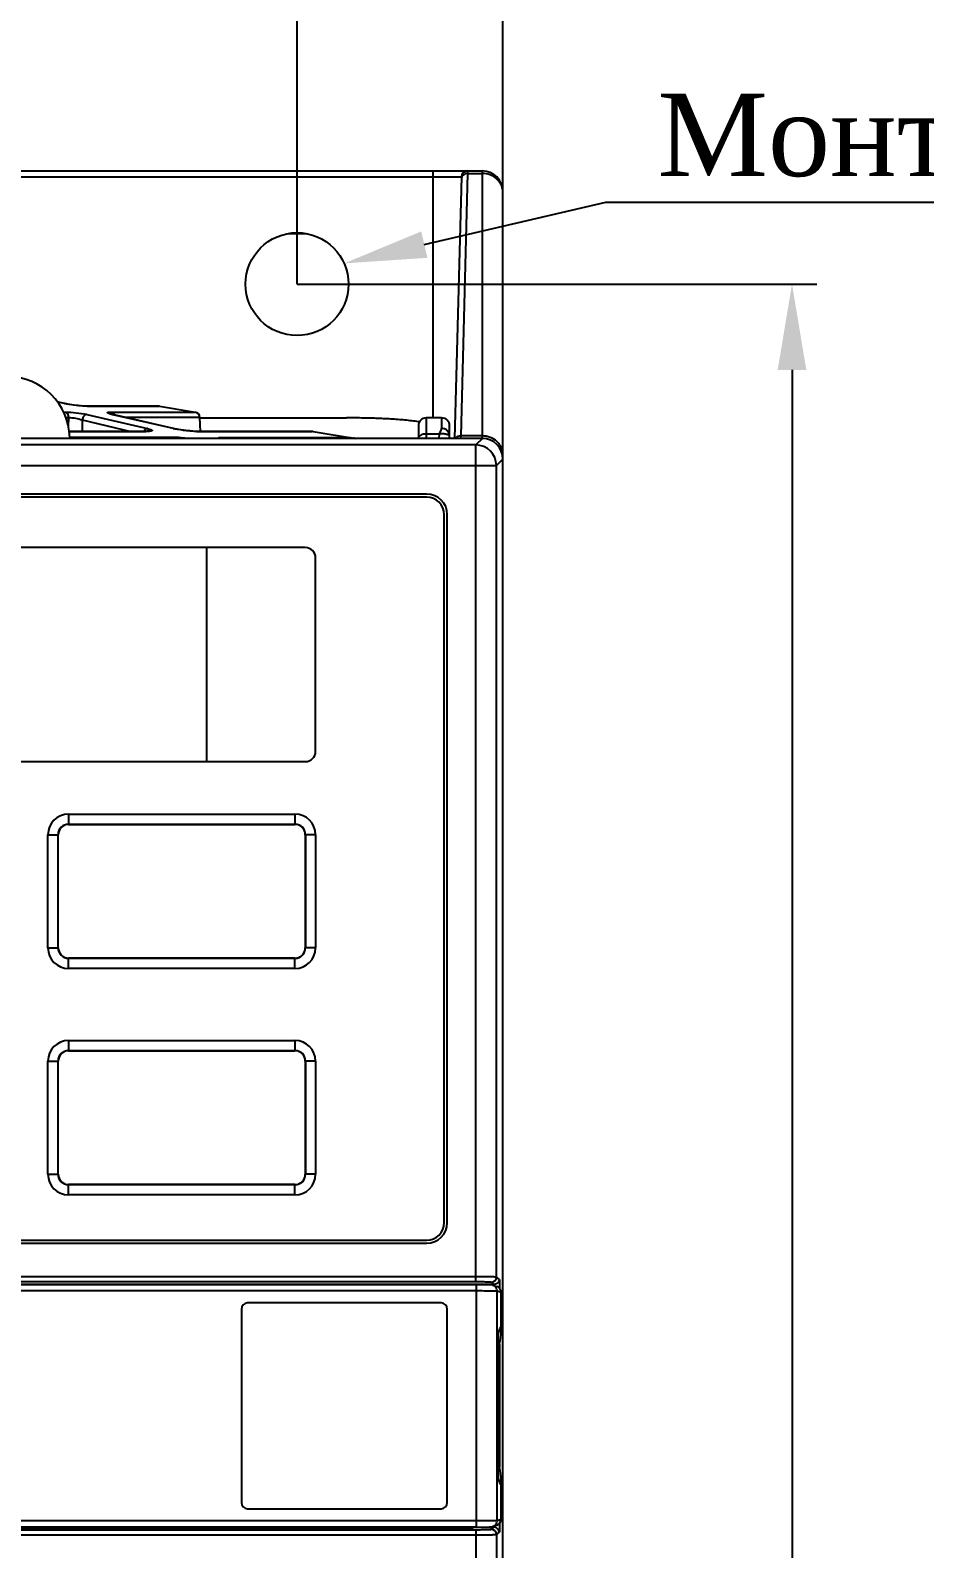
# Model space of a CAD drawing. Header units: millimetres. Extents: x 179 to 1020, y 292 to 886.
# Drawn here: x 383.1 to 426.5, y 703.1 to 776.9 of the extents above; entities that cross this region are included whole.
import ezdxf
from ezdxf import colors
from ezdxf.entities.mleader import LeaderData, LeaderLine
from ezdxf.math import Vec2, Vec3

# ---------------------------------------------------------------- set-up
doc = ezdxf.new("R2010")
doc.units = ezdxf.units.MM
doc.linetypes.add('CENTER', pattern=[0.6, 0.375, -0.075, 0.075, -0.075])
for name, color, linetype in [('00_CURVE', 7, 'Continuous'), ('VF-51-F001SOLIDLINE', 7, 'Continuous'), ('VF-51-P002DIMENSION', 7, 'Continuous'), ('VF-51-P002SOLIDLINE', 7, 'Continuous'), ('VF-51-P003SOLIDLINE', 7, 'Continuous'), ('VF-51-P004SOLIDLINE', 7, 'Continuous')]:
    doc.layers.add(name, color=color, linetype=linetype)
doc.styles.get("Standard").update_dxf_attribs({"font": 'arial.ttf'})
doc.dimstyles.new('DIMSTYLE_1', dxfattribs={"dimtxt": 4.166667, "dimasz": 4.166667, "dimexe": 1.2, "dimexo": 0, "dimtad": 1, "dimdsep": 46, "dimtxsty": 'Standard', "dimblk": 'CLOSED', "dimblk1": 'CLOSED', "dimblk2": 'CLOSED', "dimcen": 0.09, "dimclrt": 5, "dimadec": 0, "dimazin": 0, "dimtp": 0.2, "dimtm": 0.2, "dimtfac": 1, "dimtofl": 0, "dimtmove": 0, "dimatfit": 3, "dimldrblk": 'CLOSED', "dimfxl": 1, "dimtolj": 1, "dimarcsym": 0})

# ---------------------------------------------------------------- blocks, each defined once
blk = doc.blocks.new('*D4')
at = {"layer": 'Defpoints', "color": 0, "linetype": 'Continuous', "transparency": 16777216}
for p in [(341.05, 786.628), (341.05, 769), (406.05, 769)]:
    blk.add_point(p, dxfattribs=at)
at = {"layer": 'VF-51-P002DIMENSION', "color": 0, "linetype": 'Continuous', "lineweight": -2, "transparency": 16777216}
for p, q in [((341.05, 769), (341.05, 787.828)), ((406.05, 769), (406.05, 787.828)), ((401.884, 786.628), (345.217, 786.628))]:
    blk.add_line(p, q, dxfattribs=at)
at = {"layer": 'VF-51-P002DIMENSION', "color": 0, "linetype": 'Continuous', "transparency": 16777216}
for points in [[(345.217, 787.323), (345.217, 785.934), (341.05, 786.628)], [(401.884, 787.323), (401.884, 785.934), (406.05, 786.628)]]:
    blk.add_solid(points, dxfattribs=at)
at = {"layer": 'VF-51-P002DIMENSION', "color": 5, "linetype": 'Continuous', "transparency": 16777216, "insert": (373.516, 791.508), "char_height": 4.1667, "attachment_point": 2}
blk.add_mtext('\\A1;65', dxfattribs=at)
blk = doc.blocks.new('_CLOSED')
at = {"color": 0, "linetype": 'ByBlock'}
for p, q in [((0, 0), (-1, 0.2)), ((-1, 0.2), (-1, -0.2)), ((-1, -0.2), (0, 0)), ((-1, 0), (0, 0))]:
    blk.add_line(p, q, dxfattribs=at)
blk = doc.blocks.new('*D5')
at = {"layer": 'Defpoints', "color": 0, "linetype": 'Continuous', "transparency": 16777216}
for p in [(406.05, 778.335), (396.05, 764.541), (406.05, 764.541)]:
    blk.add_point(p, dxfattribs=at)
at = {"layer": 'VF-51-P002DIMENSION', "color": 0, "linetype": 'Continuous', "lineweight": -2, "transparency": 16777216}
for p, q in [((396.05, 764.541), (396.05, 779.535)), ((406.05, 764.541), (406.05, 779.535)), ((391.884, 778.335), (387.717, 778.335)), ((396.05, 778.335), (400.217, 778.335)), ((400.217, 778.335), (401.884, 778.335)), ((406.05, 778.335), (401.884, 778.335)), ((406.05, 778.335), (419.986, 778.335)), ((410.217, 778.335), (414.384, 778.335))]:
    blk.add_line(p, q, dxfattribs=at)
at = {"layer": 'VF-51-P002DIMENSION', "color": 0, "linetype": 'Continuous', "transparency": 16777216}
for points in [[(391.884, 779.029), (391.884, 777.64), (396.05, 778.335)], [(410.217, 779.029), (410.217, 777.64), (406.05, 778.335)]]:
    blk.add_solid(points, dxfattribs=at)
at = {"layer": 'VF-51-P002DIMENSION', "color": 5, "linetype": 'Continuous', "transparency": 16777216, "insert": (416.58, 781.087), "char_height": 4.1667, "attachment_point": 5}
blk.add_mtext('\\A1;10', dxfattribs=at)
blk = doc.blocks.new('*D11')
at = {"layer": 'Defpoints', "color": 0, "linetype": 'Continuous', "transparency": 16777216}
for p in [(396.05, 778.335), (351.05, 764.541), (396.05, 764.541)]:
    blk.add_point(p, dxfattribs=at)
at = {"layer": 'VF-51-P002DIMENSION', "color": 0, "linetype": 'Continuous', "lineweight": -2, "transparency": 16777216}
for p, q in [((351.05, 764.541), (351.05, 779.535)), ((396.05, 764.541), (396.05, 779.535)), ((355.217, 778.335), (391.884, 778.335))]:
    blk.add_line(p, q, dxfattribs=at)
at = {"layer": 'VF-51-P002DIMENSION', "color": 0, "linetype": 'Continuous', "transparency": 16777216}
for points in [[(355.217, 779.029), (355.217, 777.64), (351.05, 778.335)], [(391.884, 779.029), (391.884, 777.64), (396.05, 778.335)]]:
    blk.add_solid(points, dxfattribs=at)
at = {"layer": 'VF-51-P002DIMENSION', "color": 5, "linetype": 'Continuous', "transparency": 16777216, "insert": (373.477, 783.197), "char_height": 4.1667, "attachment_point": 2}
blk.add_mtext('\\A1;45', dxfattribs=at)
blk = doc.blocks.new('*D12')
at = {"layer": 'Defpoints', "color": 0, "linetype": 'Continuous', "transparency": 16777216}
for p in [(396.05, 764.541), (396.05, 596.541), (420.094, 596.541)]:
    blk.add_point(p, dxfattribs=at)
at = {"layer": 'VF-51-P002DIMENSION', "color": 0, "linetype": 'Continuous', "lineweight": -2, "transparency": 16777216}
for p, q in [((396.05, 764.541), (421.294, 764.541)), ((420.094, 760.375), (420.094, 600.708)), ((396.05, 596.541), (421.294, 596.541))]:
    blk.add_line(p, q, dxfattribs=at)
at = {"layer": 'VF-51-P002DIMENSION', "color": 0, "linetype": 'Continuous', "transparency": 16777216}
for points in [[(419.399, 760.375), (420.788, 760.375), (420.094, 764.541)], [(419.399, 600.708), (420.788, 600.708), (420.094, 596.541)]]:
    blk.add_solid(points, dxfattribs=at)
at = {"layer": 'VF-51-P002DIMENSION', "color": 5, "linetype": 'Continuous', "transparency": 16777216, "insert": (425.136, 680.549), "char_height": 4.1667, "attachment_point": 2, "rotation": 270}
blk.add_mtext('\\A1;168', dxfattribs=at)

msp = doc.modelspace()

# ---------------------------------------------------------------- linework, layer by layer
at = {"layer": '00_CURVE', "linetype": 'CENTER'}
for p, q in [((384.45, 732.291), (384.45, 737.791)), ((384.95, 738.291), (395.95, 738.291)), ((396.45, 737.791), (396.45, 732.291)), ((395.95, 731.791), (384.95, 731.791)), ((384.45, 721.291), (384.45, 726.791)), ((384.95, 727.291), (395.95, 727.291)), ((396.45, 726.791), (396.45, 721.291)), ((395.95, 720.791), (384.95, 720.791))]:
    msp.add_line(p, q, dxfattribs=at)
for centre, start, end in [((384.95, 737.791), 90, 180), ((395.95, 737.791), 0, 90), ((384.95, 732.291), 180, 270), ((395.95, 732.291), 270, 0), ((384.95, 726.791), 90, 180), ((395.95, 726.791), 0, 90), ((384.95, 721.291), 180, 270), ((395.95, 721.291), 270, 0)]:
    msp.add_arc(centre, 0.5, start, end, dxfattribs=at)
at = {"layer": 'VF-51-F001SOLIDLINE', "linetype": 'Continuous'}
for p, q in [((402.35, 754.191), (344.75, 754.191)), ((403.2, 718.941), (403.2, 753.341)), ((391.65, 751.741), (355.45, 751.741)), ((391.65, 751.741), (391.65, 741.341)), ((396.45, 751.741), (391.65, 751.741)), ((396.95, 741.841), (396.95, 751.241)), ((355.45, 741.341), (391.65, 741.341)), ((391.65, 741.341), (396.45, 741.341)), ((384.95, 738.791), (384.95, 738.301)), ((384.95, 738.791), (395.95, 738.791)), ((395.95, 738.791), (395.95, 738.301)), ((383.95, 732.291), (383.95, 737.791)), ((383.95, 737.791), (384.44, 737.791)), ((384.44, 732.291), (384.44, 737.791)), ((384.45, 732.291), (384.45, 737.791)), ((384.95, 738.301), (395.95, 738.301)), ((384.95, 738.291), (395.95, 738.291)), ((396.45, 737.791), (396.45, 732.291)), ((396.46, 737.791), (396.46, 732.291)), ((396.95, 737.791), (396.46, 737.791)), ((396.95, 737.791), (396.95, 732.291)), ((383.95, 732.291), (384.44, 732.291)), ((396.95, 732.291), (396.46, 732.291)), ((395.95, 731.791), (384.95, 731.791)), ((384.95, 731.291), (384.95, 731.781)), ((395.95, 731.781), (384.95, 731.781)), ((395.95, 731.291), (384.95, 731.291)), ((395.95, 731.291), (395.95, 731.781)), ((384.95, 727.791), (384.95, 727.301)), ((384.95, 727.791), (395.95, 727.791)), ((395.95, 727.791), (395.95, 727.301)), ((383.95, 721.291), (383.95, 726.791)), ((383.95, 726.791), (384.44, 726.791)), ((384.44, 721.291), (384.44, 726.791)), ((384.45, 721.291), (384.45, 726.791)), ((384.95, 727.301), (395.95, 727.301)), ((384.95, 727.291), (395.95, 727.291)), ((396.45, 726.791), (396.45, 721.291)), ((396.46, 726.791), (396.46, 721.291)), ((396.95, 726.791), (396.46, 726.791)), ((396.95, 726.791), (396.95, 721.291)), ((383.95, 721.291), (384.44, 721.291)), ((395.95, 720.791), (384.95, 720.791)), ((384.95, 720.291), (384.95, 720.781)), ((395.95, 720.781), (384.95, 720.781)), ((395.95, 720.291), (395.95, 720.781)), ((396.95, 721.291), (396.46, 721.291)), ((395.95, 720.291), (384.95, 720.291)), ((344.75, 718.091), (402.35, 718.091))]:
    msp.add_line(p, q, dxfattribs=at)
for centre, radius, start, end in [((402.35, 753.341), 0.85, 0, 90), ((396.45, 751.241), 0.5, 0, 90), ((396.45, 741.841), 0.5, 270, 0), ((384.95, 737.791), 1, 90, 180), ((395.95, 737.791), 1, 0, 90), ((384.95, 737.791), 0.51, 90, 180), ((384.95, 737.791), 0.5, 90, 180), ((395.95, 737.791), 0.51, 0, 90), ((395.95, 737.791), 0.5, 0, 90), ((384.95, 732.291), 1, 180, 270), ((384.95, 732.291), 0.51, 180, 270), ((384.95, 732.291), 0.5, 180, 270), ((395.95, 732.291), 1, 270, 0), ((395.95, 732.291), 0.51, 270, 0), ((395.95, 732.291), 0.5, 270, 0), ((384.95, 726.791), 1, 90, 180), ((395.95, 726.791), 1, 0, 90), ((384.95, 726.791), 0.51, 90, 180), ((384.95, 726.791), 0.5, 90, 180), ((395.95, 726.791), 0.51, 0, 90), ((395.95, 726.791), 0.5, 0, 90), ((384.95, 721.291), 1, 180, 270), ((384.95, 721.291), 0.51, 180, 270), ((384.95, 721.291), 0.5, 180, 270), ((395.95, 721.291), 1, 270, 0), ((395.95, 721.291), 0.51, 270, 0), ((395.95, 721.291), 0.5, 270, 0), ((402.35, 718.941), 0.85, 270, 0)]:
    msp.add_arc(centre, radius, start, end, dxfattribs=at)
at = {"layer": 'VF-51-P002SOLIDLINE', "linetype": 'Continuous'}
for p, q in [((342.05, 770.041), (405.05, 770.041)), ((343.065, 769.749), (404.035, 769.749)), ((402.65, 770.041), (402.65, 758.041)), ((404.035, 769.749), (403.703, 757.041)), ((404.333, 769.918), (403.999, 757.165)), ((404.335, 770.041), (404.333, 769.918)), ((404.333, 769.918), (405.05, 769.918)), ((405.05, 770.041), (405.05, 757.041)), ((406.05, 594.041), (406.05, 769.041)), ((395.626, 767.003), (396.475, 767.003)), ((405.051, 757.041), (342.05, 757.041)), ((403.999, 757.165), (403.995, 757.041)), ((405.05, 757.165), (403.999, 757.165)), ((405.051, 757.041), (404.735, 756.726)), ((404.735, 756.726), (342.365, 756.726)), ((404.735, 716.061), (404.735, 756.726)), ((341.366, 755.726), (405.735, 755.726)), ((406.05, 756.042), (405.735, 755.726)), ((405.735, 716.291), (405.735, 755.726)), ((402.35, 754.341), (344.75, 754.341)), ((403.35, 718.941), (403.35, 753.341)), ((344.75, 717.941), (402.35, 717.941)), ((404.735, 716.31), (352.45, 716.31)), ((404.735, 716.061), (352.45, 716.061)), ((381.53, 715.941), (405.619, 715.941)), ((405.619, 715.941), (405.485, 716.042)), ((405.627, 715.941), (405.627, 715.886)), ((405.877, 716.185), (405.735, 716.291)), ((405.877, 716.185), (405.877, 715.769)), ((405.877, 713.028), (405.877, 707.054)), ((404.55, 704.056), (352.45, 704.056)), ((352.45, 704.022), (404.735, 704.022)), ((352.45, 703.772), (404.735, 703.772)), ((404.55, 704.141), (404.55, 704.056)), ((404.55, 704.141), (405.619, 704.141)), ((404.735, 704.022), (404.735, 623.752)), ((405.485, 704.041), (405.619, 704.141)), ((405.627, 704.196), (405.627, 704.141)), ((405.735, 703.791), (405.877, 703.898)), ((405.735, 703.791), (405.735, 624.616)), ((405.877, 704.314), (405.877, 703.898))]:
    msp.add_line(p, q, dxfattribs=at)
msp.add_circle((396.05, 764.541), 2.5, dxfattribs=at)
for centre, radius, start, end in [((404.335, 769.741), 0.3, 90, 178.5), ((405.05, 769.041), 1, 0, 90), ((404.734, 755.725), 1.001, 0.08379, 89.91621), ((402.35, 753.341), 1, 0, 90), ((402.35, 718.941), 1, 270, 0), ((405.485, 716.292), 0.25, 270.07055, 359.94579), ((405.485, 703.791), 0.25, 0.05421, 89.92945)]:
    msp.add_arc(centre, radius, start, end, dxfattribs=at)
for centre, major_axis, ratio, start_param, end_param in [((405.05, 756.041), (0.708, 0.708), 0.998783, -0.784789, 0.784789), ((405.619, 716.191), (0.2, -0.15), 0.999049, -0.926924, -0.892931), ((405.619, 703.891), (0.2, 0.15), 0.999049, 0.892931, 0.926924)]:
    msp.add_ellipse(centre, major_axis=major_axis, ratio=ratio, start_param=start_param, end_param=end_param, dxfattribs=at)
for points, knots in [([(404.333, 769.918), (404.294, 769.918), (404.218, 769.905), (404.119, 769.846), (404.051, 769.758), (404.034, 769.685), (404.033, 769.65)], [0, 0, 0, 0, 0.259849, 0.513919, 0.759876, 1, 1, 1, 1]), ([(406.05, 769), (406.05, 769.06), (406.037, 769.181), (405.98, 769.354), (405.886, 769.514), (405.718, 769.702), (405.439, 769.871), (405.18, 769.918), (405.05, 769.918)], [0, 0, 0, 0, 0.119944, 0.240722, 0.363031, 0.487312, 0.740837, 1, 1, 1, 1]), ([(403.999, 757.165), (403.95, 757.165), (403.853, 757.144), (403.775, 757.08), (403.748, 757.042)], [0, 0, 0, 0, 0.508466, 1, 1, 1, 1]), ([(406.05, 756.247), (406.05, 756.307), (406.037, 756.428), (405.98, 756.602), (405.886, 756.762), (405.718, 756.949), (405.439, 757.119), (405.18, 757.165), (405.05, 757.165)], [0, 0, 0, 0, 0.119944, 0.240722, 0.363031, 0.487312, 0.740837, 1, 1, 1, 1]), ([(405.735, 716.291), (405.734, 716.292), (405.731, 716.293), (405.723, 716.294), (405.707, 716.296), (405.681, 716.297), (405.646, 716.299), (405.603, 716.301), (405.552, 716.302), (405.494, 716.304), (405.402, 716.306), (405.273, 716.307), (405.105, 716.309), (404.924, 716.31), (404.799, 716.31), (404.735, 716.31)], [0, 0, 0, 0, 0.002978, 0.008183, 0.025356, 0.051462, 0.08628, 0.129498, 0.180723, 0.239484, 0.305244, 0.455284, 0.625335, 0.809156, 1, 1, 1, 1]), ([(405.485, 716.042), (405.483, 716.043), (405.477, 716.044), (405.464, 716.046), (405.444, 716.047), (405.419, 716.049), (405.386, 716.051), (405.348, 716.052), (405.304, 716.054), (405.235, 716.056), (405.139, 716.058), (405.013, 716.059), (404.877, 716.06), (404.783, 716.061), (404.735, 716.061)], [0, 0, 0, 0, 0.008326, 0.025568, 0.051709, 0.086544, 0.129765, 0.180984, 0.239733, 0.305474, 0.455466, 0.62546, 0.809219, 1, 1, 1, 1]), ([(405.877, 716.185), (405.876, 716.157), (405.864, 716.101), (405.816, 716.023), (405.735, 715.961), (405.665, 715.943), (405.627, 715.941)], [0, 0, 0, 0, 0.215371, 0.446223, 0.706274, 1, 1, 1, 1]), ([(404.55, 704.056), (404.502, 704.057), (404.404, 704.073), (404.314, 704.117), (404.272, 704.146)], [0, 0, 0, 0, 0.487181, 1, 1, 1, 1]), ([(404.735, 704.022), (404.783, 704.022), (404.877, 704.022), (405.013, 704.023), (405.139, 704.025), (405.235, 704.027), (405.304, 704.029), (405.348, 704.03), (405.386, 704.032), (405.419, 704.033), (405.444, 704.035), (405.464, 704.037), (405.477, 704.039), (405.483, 704.04), (405.485, 704.041)], [0, 0, 0, 0, 0.190773, 0.37453, 0.544525, 0.694518, 0.76026, 0.81901, 0.870229, 0.913452, 0.948288, 0.97443, 0.991673, 1, 1, 1, 1]), ([(404.735, 703.772), (404.799, 703.772), (404.924, 703.772), (405.105, 703.773), (405.273, 703.775), (405.402, 703.777), (405.494, 703.779), (405.552, 703.78), (405.603, 703.782), (405.646, 703.783), (405.681, 703.785), (405.707, 703.787), (405.723, 703.788), (405.731, 703.79), (405.734, 703.79), (405.735, 703.791)], [0, 0, 0, 0, 0.190836, 0.374655, 0.544707, 0.694748, 0.760509, 0.819271, 0.870496, 0.913715, 0.948535, 0.974642, 0.991817, 0.997022, 1, 1, 1, 1]), ([(405.877, 703.898), (405.876, 703.925), (405.864, 703.982), (405.816, 704.059), (405.735, 704.122), (405.665, 704.14), (405.627, 704.141)], [0, 0, 0, 0, 0.215371, 0.446223, 0.706274, 1, 1, 1, 1])]:
    msp.add_open_spline(points, degree=3, knots=knots, dxfattribs=at)
at = {"layer": 'VF-51-P003SOLIDLINE', "linetype": 'Continuous'}
for p, q in [((384.761, 758.741), (384.405, 758.823)), ((384.732, 758.745), (384.407, 758.82)), ((384.732, 758.745), (384.761, 758.741)), ((384.9, 758.714), (384.761, 758.741)), ((384.787, 758.736), (384.761, 758.741)), ((385.857, 758.611), (385.693, 758.617)), ((385.857, 758.611), (389.33, 758.611)), ((385.893, 758.607), (385.857, 758.611)), ((389.375, 758.607), (385.893, 758.607)), ((389.375, 758.607), (389.33, 758.611)), ((389.375, 758.607), (391.095, 758.326)), ((384.711, 758.326), (384.79, 758.326)), ((384.809, 758.059), (384.94, 758.059)), ((384.94, 758.059), (384.939, 757.609)), ((385.613, 757.94), (385.612, 757.389)), ((385.613, 757.94), (387.976, 757.389)), ((385.841, 758.206), (388.788, 757.52)), ((386.973, 758.238), (386.963, 758.242)), ((387.011, 758.226), (386.973, 758.238)), ((387.022, 758.326), (391.095, 758.326)), ((387.073, 758.206), (387.103, 758.203)), ((387.102, 758.199), (387.073, 758.206)), ((390.054, 757.52), (387.102, 758.199)), ((390.106, 757.511), (387.103, 758.203)), ((391.329, 758.059), (387.726, 758.059)), ((391.352, 757.389), (391.329, 758.059)), ((391.329, 758.041), (398.45, 758.041)), ((401.95, 757.671), (401.95, 757.058)), ((402.32, 758.041), (402.32, 757.041)), ((403.071, 758.041), (402.32, 758.041)), ((403.071, 758.041), (403.063, 757.535)), ((403.45, 757.041), (403.461, 757.644)), ((384.968, 757.389), (388.708, 757.389)), ((388.738, 757.386), (384.968, 757.386)), ((385.006, 757.094), (385.007, 757.041)), ((390.093, 757.09), (385.006, 757.09)), ((388.769, 757.39), (388.708, 757.389)), ((388.738, 757.386), (388.708, 757.389)), ((390.054, 757.52), (390.083, 757.516)), ((391.162, 757.389), (390.993, 757.395)), ((391.162, 757.389), (396.787, 757.389)), ((391.197, 757.386), (391.162, 757.389)), ((396.832, 757.386), (391.197, 757.386)), ((392.411, 757.09), (398.567, 757.09)), ((396.832, 757.386), (396.787, 757.389)), ((396.832, 757.386), (398.894, 757.048)), ((402.32, 757.263), (402.949, 757.263)), ((402.949, 757.263), (402.942, 757.041))]:
    msp.add_line(p, q, dxfattribs=at)
for points in [[(385.693, 758.617), (385.471, 758.634), (385.222, 758.662), (384.982, 758.698), (384.787, 758.736)], [(385.211, 758.664), (385.2, 758.665), (385.088, 758.682)], [(385.461, 758.635), (385.45, 758.636), (385.335, 758.649)], [(385.683, 758.617), (385.675, 758.618), (385.575, 758.626)], [(387.103, 758.203), (387.071, 758.21), (387.011, 758.226)], [(388.871, 757.398), (388.868, 757.398), (388.834, 757.394), (388.769, 757.39)], [(390.993, 757.395), (390.773, 757.412), (390.528, 757.44), (390.295, 757.475), (390.106, 757.511)]]:
    msp.add_lwpolyline(points, dxfattribs=at)
for centre, radius, start, end in [((382.006, 757.041), 3, 1, 90), ((385.38, 761.562), 2.89, 257.04714, 257.56857), ((385.893, 760.813), 2.205, 269.16894, 269.98394), ((391.049, 758.049), 0.28, 2, 80.69555), ((402.32, 757.671), 0.37, 90, 180), ((403.071, 757.651), 0.39, 359, 90), ((388.792, 758.527), 1.14, 274.08367, 274.55045), ((390.689, 760.278), 2.831, 257.03987, 257.57218), ((391.197, 759.694), 2.308, 269.24401, 269.98646), ((394.619, 730.044), 27.335, 81.0751, 81.27974)]:
    msp.add_arc(centre, radius, start, end, dxfattribs=at)
for points, knots in [([(384.91, 758.709), (384.897, 758.711), (384.846, 758.721), (384.795, 758.731), (384.758, 758.739)], [0, 0, 0, 0, 0.264976, 1, 1, 1, 1]), ([(385.727, 758.612), (385.593, 758.62), (385.319, 758.645), (385.048, 758.684), (384.91, 758.709)], [0, 0, 0, 0, 0.49168, 1, 1, 1, 1]), ([(385.861, 758.608), (385.851, 758.608), (385.806, 758.609), (385.762, 758.611), (385.727, 758.612)], [0, 0, 0, 0, 0.23081, 1, 1, 1, 1]), ([(384.79, 758.326), (384.97, 758.326), (385.322, 758.297), (385.673, 758.245), (385.841, 758.206)], [0, 0, 0, 0, 0.509129, 1, 1, 1, 1]), ([(384.79, 758.326), (384.835, 758.314), (384.894, 758.252), (384.931, 758.152), (384.939, 758.091), (384.94, 758.059)], [0, 0, 0, 0, 0.434045, 0.70666, 1, 1, 1, 1]), ([(384.94, 758.059), (385.056, 758.062), (385.285, 758.034), (385.508, 757.98), (385.613, 757.94)], [0, 0, 0, 0, 0.509045, 1, 1, 1, 1]), ([(385.841, 758.206), (385.786, 758.206), (385.7, 758.149), (385.637, 758.042), (385.618, 757.975), (385.613, 757.94)], [0, 0, 0, 0, 0.444478, 0.715793, 1, 1, 1, 1]), ([(386.944, 758.24), (386.919, 758.248), (386.886, 758.259), (386.854, 758.278), (386.84, 758.289), (386.843, 758.304), (386.86, 758.311), (386.884, 758.318), (386.904, 758.32), (386.915, 758.321)], [0, 0, 0, 0, 0.383706, 0.502226, 0.575096, 0.625, 0.701627, 0.825484, 1, 1, 1, 1]), ([(386.915, 758.321), (386.918, 758.322), (386.931, 758.323), (386.944, 758.324), (386.955, 758.324)], [0, 0, 0, 0, 0.231667, 1, 1, 1, 1]), ([(387.073, 758.206), (387.061, 758.209), (387.018, 758.219), (386.974, 758.231), (386.944, 758.24)], [0, 0, 0, 0, 0.280153, 1, 1, 1, 1]), ([(386.955, 758.324), (386.96, 758.324), (386.982, 758.325), (387.004, 758.326), (387.022, 758.326)], [0, 0, 0, 0, 0.230828, 1, 1, 1, 1]), ([(387.022, 758.326), (387.055, 758.319), (387.122, 758.281), (387.162, 758.217), (387.176, 758.182)], [0, 0, 0, 0, 0.470721, 1, 1, 1, 1]), ([(402, 757.845), (401.983, 757.848), (401.753, 757.884), (401.296, 757.937), (400.609, 757.989), (399.904, 758.021), (399.183, 758.038), (398.695, 758.041), (398.45, 758.041)], [0, 0, 0, 0, 0.015434, 0.212347, 0.409261, 0.606174, 0.803087, 1, 1, 1, 1]), ([(388.788, 757.52), (388.78, 757.52), (388.744, 757.516), (388.71, 757.5), (388.687, 757.484)], [0, 0, 0, 0, 0.235707, 1, 1, 1, 1]), ([(388.873, 757.39), (388.863, 757.389), (388.818, 757.386), (388.773, 757.386), (388.738, 757.386)], [0, 0, 0, 0, 0.222983, 1, 1, 1, 1]), ([(388.788, 757.52), (388.801, 757.517), (388.845, 757.506), (388.889, 757.494), (388.92, 757.484)], [0, 0, 0, 0, 0.283124, 1, 1, 1, 1]), ([(388.92, 757.484), (388.935, 757.479), (388.96, 757.47), (388.989, 757.455), (389.009, 757.442), (389.014, 757.423), (388.996, 757.41), (388.954, 757.397), (388.913, 757.393), (388.883, 757.39)], [0, 0, 0, 0, 0.183681, 0.317844, 0.404032, 0.456617, 0.522446, 0.632198, 1, 1, 1, 1]), ([(390.266, 757.478), (390.249, 757.481), (390.187, 757.492), (390.125, 757.504), (390.079, 757.514)], [0, 0, 0, 0, 0.266981, 1, 1, 1, 1]), ([(390.687, 757.048), (390.633, 757.054), (390.436, 757.076), (390.238, 757.09), (390.093, 757.09)], [0, 0, 0, 0, 0.269391, 1, 1, 1, 1]), ([(390.17, 757.041), (390.164, 757.047), (390.142, 757.069), (390.114, 757.084), (390.093, 757.09)], [0, 0, 0, 0, 0.268981, 1, 1, 1, 1]), ([(390.992, 757.393), (390.934, 757.396), (390.691, 757.415), (390.449, 757.446), (390.266, 757.478)], [0, 0, 0, 0, 0.239082, 1, 1, 1, 1]), ([(391.167, 757.386), (391.153, 757.386), (391.095, 757.387), (391.037, 757.39), (390.992, 757.393)], [0, 0, 0, 0, 0.228421, 1, 1, 1, 1]), ([(392.223, 757.048), (392.221, 757.05), (392.217, 757.057), (392.223, 757.068), (392.236, 757.074), (392.257, 757.08), (392.285, 757.084), (392.337, 757.089), (392.38, 757.09), (392.411, 757.09)], [0, 0, 0, 0, 0.048809, 0.092091, 0.158324, 0.257617, 0.392074, 0.561587, 1, 1, 1, 1]), ([(392.411, 757.09), (392.419, 757.088), (392.452, 757.078), (392.481, 757.059), (392.5, 757.041)], [0, 0, 0, 0, 0.240377, 1, 1, 1, 1]), ([(398.567, 757.09), (398.574, 757.09), (398.594, 757.087), (398.659, 757.079), (398.718, 757.07), (398.763, 757.063)], [0, 0, 0, 0, 0.10098, 0.305533, 1, 1, 1, 1]), ([(402.32, 757.263), (402.273, 757.263), (402.182, 757.254), (402.063, 757.212), (401.976, 757.148), (401.95, 757.085), (401.95, 757.058)], [0, 0, 0, 0, 0.310737, 0.590052, 0.81764, 1, 1, 1, 1]), ([(403.063, 757.535), (403.063, 757.517), (403.048, 757.476), (403.016, 757.416), (402.985, 757.36), (402.963, 757.307), (402.954, 757.278), (402.948, 757.263)], [0, 0, 0, 0, 0.189701, 0.422152, 0.692402, 0.840979, 1, 1, 1, 1]), ([(403.453, 757.179), (403.453, 757.184), (403.439, 757.198), (403.411, 757.211), (403.364, 757.227), (403.275, 757.249), (403.167, 757.264), (403.047, 757.268), (402.982, 757.267), (402.949, 757.263)], [0, 0, 0, 0, 0.032367, 0.094197, 0.187711, 0.310617, 0.626906, 0.809378, 1, 1, 1, 1]), ([(403.453, 757.179), (403.454, 757.225), (403.434, 757.32), (403.346, 757.439), (403.215, 757.517), (403.114, 757.535), (403.063, 757.535)], [0, 0, 0, 0, 0.23724, 0.482206, 0.73762, 1, 1, 1, 1])]:
    msp.add_open_spline(points, degree=3, knots=knots, dxfattribs=at)
for points in [[(388.646, 757.446), (388.63, 757.428), (388.616, 757.408), (388.604, 757.387)], [(388.687, 757.484), (388.672, 757.473), (388.658, 757.46), (388.646, 757.446)], [(398.567, 757.09), (398.609, 757.083), (398.65, 757.066), (398.684, 757.041)]]:
    msp.add_open_spline(points, degree=3, dxfattribs=at)
at = {"layer": 'VF-51-P004SOLIDLINE', "linetype": 'Continuous'}
for p, q in [((361.456, 715.636), (404.766, 715.636)), ((361.456, 715.636), (404.766, 715.636)), ((404.858, 715.936), (361.756, 715.936)), ((404.858, 715.936), (361.756, 715.936)), ((404.766, 704.146), (404.766, 715.936)), ((404.766, 704.146), (404.766, 715.936)), ((404.996, 715.935), (404.858, 715.936)), ((404.996, 715.935), (404.858, 715.936)), ((405.118, 715.934), (404.996, 715.935)), ((405.118, 715.934), (404.996, 715.935)), ((405.223, 715.933), (405.118, 715.934)), ((405.223, 715.933), (405.118, 715.934)), ((405.559, 715.909), (405.758, 715.843)), ((405.559, 715.909), (405.758, 715.843)), ((405.765, 704.458), (405.765, 715.624)), ((405.765, 704.458), (405.765, 715.624)), ((405.765, 715.624), (405.964, 715.558)), ((405.765, 715.624), (405.964, 715.558)), ((403.05, 715.041), (393.65, 715.041)), ((403.05, 715.041), (393.65, 715.041)), ((405.964, 713.918), (405.964, 715.558)), ((405.964, 713.918), (405.964, 715.558)), ((393.35, 714.741), (393.35, 705.341)), ((393.35, 714.741), (393.35, 705.341)), ((403.35, 705.341), (403.35, 714.741)), ((403.35, 705.341), (403.35, 714.741)), ((405.82, 706.465), (405.82, 713.617)), ((405.82, 706.465), (405.82, 713.617)), ((405.964, 704.524), (405.964, 706.164)), ((405.964, 704.524), (405.964, 706.164)), ((393.65, 705.041), (403.05, 705.041)), ((393.65, 705.041), (403.05, 705.041)), ((405.964, 704.524), (405.765, 704.458)), ((405.964, 704.524), (405.765, 704.458)), ((404.766, 704.446), (361.456, 704.446)), ((404.766, 704.446), (361.456, 704.446)), ((404.766, 704.146), (361.756, 704.146)), ((404.766, 704.146), (361.756, 704.146)), ((404.766, 704.146), (404.924, 704.147)), ((404.766, 704.146), (404.924, 704.147)), ((405.758, 704.24), (405.56, 704.173)), ((405.758, 704.24), (405.56, 704.173))]:
    msp.add_line(p, q, dxfattribs=at)
for points in [[(405.559, 715.909), (405.518, 715.92), (405.493, 715.923), (405.474, 715.925), (405.456, 715.927), (405.435, 715.928), (405.41, 715.929), (405.38, 715.93), (405.347, 715.931), (405.31, 715.931), (405.223, 715.933)], [(405.559, 715.909), (405.518, 715.92), (405.493, 715.923), (405.474, 715.925), (405.456, 715.927), (405.435, 715.928), (405.41, 715.929), (405.38, 715.93), (405.347, 715.931), (405.31, 715.931), (405.223, 715.933)], [(404.924, 704.147), (405.02, 704.147), (405.108, 704.148), (405.187, 704.149), (405.256, 704.15), (405.316, 704.151), (405.366, 704.152), (405.407, 704.154), (405.44, 704.155), (405.466, 704.156), (405.491, 704.159), (405.522, 704.163), (405.56, 704.174)], [(404.924, 704.147), (405.02, 704.147), (405.108, 704.148), (405.187, 704.149), (405.256, 704.15), (405.316, 704.151), (405.366, 704.152), (405.407, 704.154), (405.44, 704.155), (405.466, 704.156), (405.491, 704.159), (405.522, 704.163), (405.56, 704.174)]]:
    msp.add_lwpolyline(points, dxfattribs=at)
for centre, radius, start, end in [((405.465, 715.625), 0.3, 359.93544, 44.95205), ((405.465, 715.625), 0.3, 359.93544, 44.95205), ((393.65, 714.741), 0.3, 90, 180), ((393.65, 714.741), 0.3, 90, 180), ((403.05, 714.741), 0.3, 0, 90), ((403.05, 714.741), 0.3, 0, 90), ((413.669, 710.041), 8.626, 153.28852, 155.50387), ((413.669, 710.041), 8.626, 153.28852, 155.50387), ((400.892, 713.92), 5.072, 347.02423, 359.97614), ((400.892, 713.92), 5.072, 347.02423, 359.97614), ((400.892, 706.162), 5.072, 0.02384, 12.97579), ((400.892, 706.162), 5.072, 0.02384, 12.97579), ((413.67, 710.042), 8.626, 204.49604, 206.71132), ((413.67, 710.042), 8.626, 204.49604, 206.71132), ((393.65, 705.341), 0.3, 180, 270), ((393.65, 705.341), 0.3, 180, 270), ((403.05, 705.341), 0.3, 270, 0), ((403.05, 705.341), 0.3, 270, 0), ((405.465, 704.458), 0.3, 315.04724, 0.06456), ((405.465, 704.458), 0.3, 315.04724, 0.06456)]:
    msp.add_arc(centre, radius, start, end, dxfattribs=at)
for centre, major_axis, start_param, end_param in [((405.663, 715.558), (0.285, -0.095), 0.32105, 1.570796), ((405.663, 715.558), (0.285, -0.095), 0.32105, 1.570796), ((405.663, 704.524), (0.285, 0.095), -1.570796, -0.32105), ((405.663, 704.524), (0.285, 0.095), -1.570796, -0.32105)]:
    msp.add_ellipse(centre, major_axis=major_axis, ratio=0.998478, start_param=start_param, end_param=end_param, dxfattribs=at)
for points, knots in [([(404.766, 715.636), (404.89, 715.636), (405.069, 715.636), (405.299, 715.634), (405.446, 715.633), (405.569, 715.631), (405.654, 715.629), (405.707, 715.628), (405.734, 715.627), (405.752, 715.626), (405.762, 715.625), (405.765, 715.624)], [0, 0, 0, 0, 0.370976, 0.539685, 0.689072, 0.813723, 0.909178, 0.944858, 0.97202, 0.990451, 1, 1, 1, 1]), ([(404.766, 715.636), (404.89, 715.636), (405.069, 715.636), (405.299, 715.634), (405.446, 715.633), (405.569, 715.631), (405.654, 715.629), (405.707, 715.628), (405.734, 715.627), (405.752, 715.626), (405.762, 715.625), (405.765, 715.624)], [0, 0, 0, 0, 0.370976, 0.539685, 0.689072, 0.813723, 0.909178, 0.944858, 0.97202, 0.990451, 1, 1, 1, 1]), ([(405.765, 704.458), (405.762, 704.457), (405.752, 704.457), (405.734, 704.456), (405.707, 704.455), (405.654, 704.453), (405.569, 704.451), (405.446, 704.45), (405.299, 704.448), (405.069, 704.447), (404.89, 704.446), (404.766, 704.446)], [0, 0, 0, 0, 0.00954, 0.027956, 0.05511, 0.09076, 0.186205, 0.310874, 0.460275, 0.629, 1, 1, 1, 1]), ([(405.765, 704.458), (405.762, 704.457), (405.752, 704.457), (405.734, 704.456), (405.707, 704.455), (405.654, 704.453), (405.569, 704.451), (405.446, 704.45), (405.299, 704.448), (405.069, 704.447), (404.89, 704.446), (404.766, 704.446)], [0, 0, 0, 0, 0.00954, 0.027956, 0.05511, 0.09076, 0.186205, 0.310874, 0.460275, 0.629, 1, 1, 1, 1])]:
    msp.add_open_spline(points, degree=3, knots=knots, dxfattribs=at)
for points in [[(405.56, 715.909), (405.603, 715.894), (405.645, 715.869), (405.677, 715.837)], [(405.56, 715.909), (405.603, 715.894), (405.645, 715.869), (405.677, 715.837)], [(405.56, 704.174), (405.604, 704.188), (405.645, 704.213), (405.677, 704.246)], [(405.56, 704.174), (405.604, 704.188), (405.645, 704.213), (405.677, 704.246)]]:
    msp.add_open_spline(points, degree=3, dxfattribs=at)

# ---------------------------------------------------------------- dimensions: what is measured, and where the dimension line sits
at = {"layer": 'VF-51-P002DIMENSION', "linetype": 'Continuous'}
for base, p1, p2, angle, override, picture, middle in [((341.05, 786.628), (406.05, 769), (341.05, 769), 180, {"dimsah": 1}, '*D4', (373.516, 786.628)), ((420.094, 596.541), (396.05, 764.541), (396.05, 596.541), 270, {"dimsah": 1, "dimtmove": 2}, '*D12', (423.009, 680.549))]:
    dim = msp.add_linear_dim(base=base, p1=p1, p2=p2, angle=angle, dimstyle='DIMSTYLE_1', override=override, dxfattribs=at)
    dim.commit()
    dim.dimension.update_dxf_attribs({"geometry": picture, "text_midpoint": middle, "dimtype": 160})
for base, p1, p2, picture, middle in [((406.05, 778.335), (396.05, 764.541), (406.05, 764.541), '*D5', (416.58, 778.335)), ((396.05, 778.335), (351.05, 764.541), (396.05, 764.541), '*D11', (373.477, 778.335))]:
    dim = msp.add_linear_dim(base=base, p1=p1, p2=p2, dimstyle='DIMSTYLE_1', override={"dimsah": 1}, dxfattribs=at)
    dim.commit()
    dim.dimension.update_dxf_attribs({"geometry": picture, "text_midpoint": middle, "dimtype": 160})

# ---------------------------------------------------------------- leaders
ml = msp.add_multileader_mtext('Standard', dxfattribs=at)
ml.set_content('\\A1;{\\fTimes New Roman|b0|i0|c204|p18;\\C5;Монтажные отверстия}', color=256)
ml.set_leader_properties()
ml.build(insert=Vec2(0, 0))
ml.multileader.update_dxf_attribs({"text_left_attachment_type": 6, "text_right_attachment_type": 6, "dogleg_length": 0.5})
ctx = ml.context
ctx.base_point, ctx.plane_origin = Vec3(411.555, 768.528), Vec3(398.338, 765.549)
ctx.left_attachment, ctx.right_attachment = 6, 6
notes = []
notes.append((ctx, [(0, (1, 1, 0), (411.055, 768.528), (1, 0), 0.5, [(0, [(398.338, 765.549)], 0, [])])]))
ctx.mtext.insert, ctx.mtext.flow_direction = Vec3(413.555, 773.791), 5
for ctx, leaders in notes:
    for number, flags, end, landing, length, lines in leaders:
        leader = LeaderData()
        leader.index, (leader.has_last_leader_line, leader.has_dogleg_vector, leader.attachment_direction) = number, flags
        leader.last_leader_point, leader.dogleg_vector, leader.dogleg_length = Vec3(end), Vec3(landing), length
        for number, points, colour, breaks in lines:
            line = LeaderLine()
            line.index, line.vertices, line.color, line.breaks = number, Vec3.list(points), colors.encode_raw_color(colour), breaks
            leader.lines.append(line)
        ctx.leaders.append(leader)

doc.saveas('drawing.dxf')
